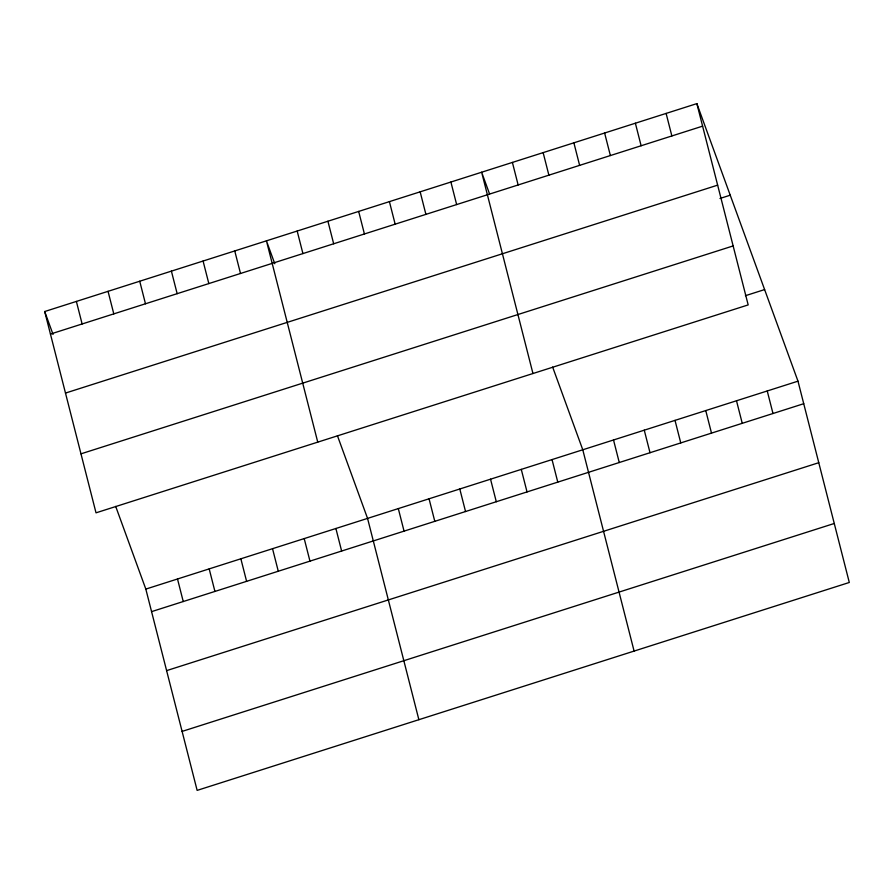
<?xml version="1.0" encoding="UTF-8"?>
<svg xmlns="http://www.w3.org/2000/svg" width="894" height="894" viewBox="0 0 894 894"><rect width="100%" height="100%" fill="white"/><g stroke="black" fill="none" stroke-linecap="round" stroke-linejoin="round"><path stroke-width="1.34" d="M696.862 103.615L748.177 304.91L96.016 512.832L44.7 311.525L696.862 103.615L797.984 381.168L849.3 582.475L197.138 790.385L145.823 589.09L115.695 506.395M50.444 334.077L702.606 126.155M65.486 393.069L717.647 185.147M719.983 198.468L730.23 195.205M80.974 453.839L733.136 245.928M745.406 295.702L764.616 289.578M145.823 589.09L797.984 381.168M151.578 611.63L803.74 403.708M166.608 670.623L818.77 462.701M182.108 731.404L834.258 523.482M489.532 193.853L481.642 172.229L532.958 373.524M552.648 367.088L582.776 449.783L634.092 651.078M274.782 263.741L266.434 240.832L317.75 442.139M337.429 435.702L367.557 518.397L418.873 719.692M44.7 311.525L53.048 334.434M767.242 390.969L772.986 413.509M666.119 113.415L671.863 135.955M736.5 400.769L742.244 423.309M635.377 123.216L641.121 145.756M705.757 410.569L711.501 433.121M604.623 133.016L610.379 155.556M675.015 420.37L680.759 442.921M573.881 142.816L579.625 165.368M644.261 430.17L650.016 452.722M543.139 152.617L548.882 175.168M613.519 439.982L619.263 462.522M512.396 162.417L518.14 184.969M552.034 459.583L557.778 482.123M450.9 182.03L456.644 204.57M521.28 469.384L527.035 491.923M420.158 191.83L425.902 214.37M490.538 479.184L496.293 501.724M389.415 201.631L395.159 224.17M459.795 488.984L465.539 511.536M358.673 211.431L364.417 233.971M429.053 498.785L434.797 521.336M327.919 221.231L333.674 243.783M398.311 508.585L404.054 531.137M297.177 231.032L302.921 253.583M335.887 528.488L341.631 551.039M234.753 250.935L240.508 273.486M304.206 538.59L309.961 561.13M203.083 261.037L208.827 283.577M272.536 548.692L278.28 571.232M171.402 271.139L177.157 293.679M240.855 558.784L246.599 581.335M139.732 281.23L145.476 303.781M209.185 568.886L214.929 591.437M108.051 291.332L113.795 313.872M177.504 578.988L183.248 601.528M76.381 301.434L82.125 323.974"/></g></svg>
